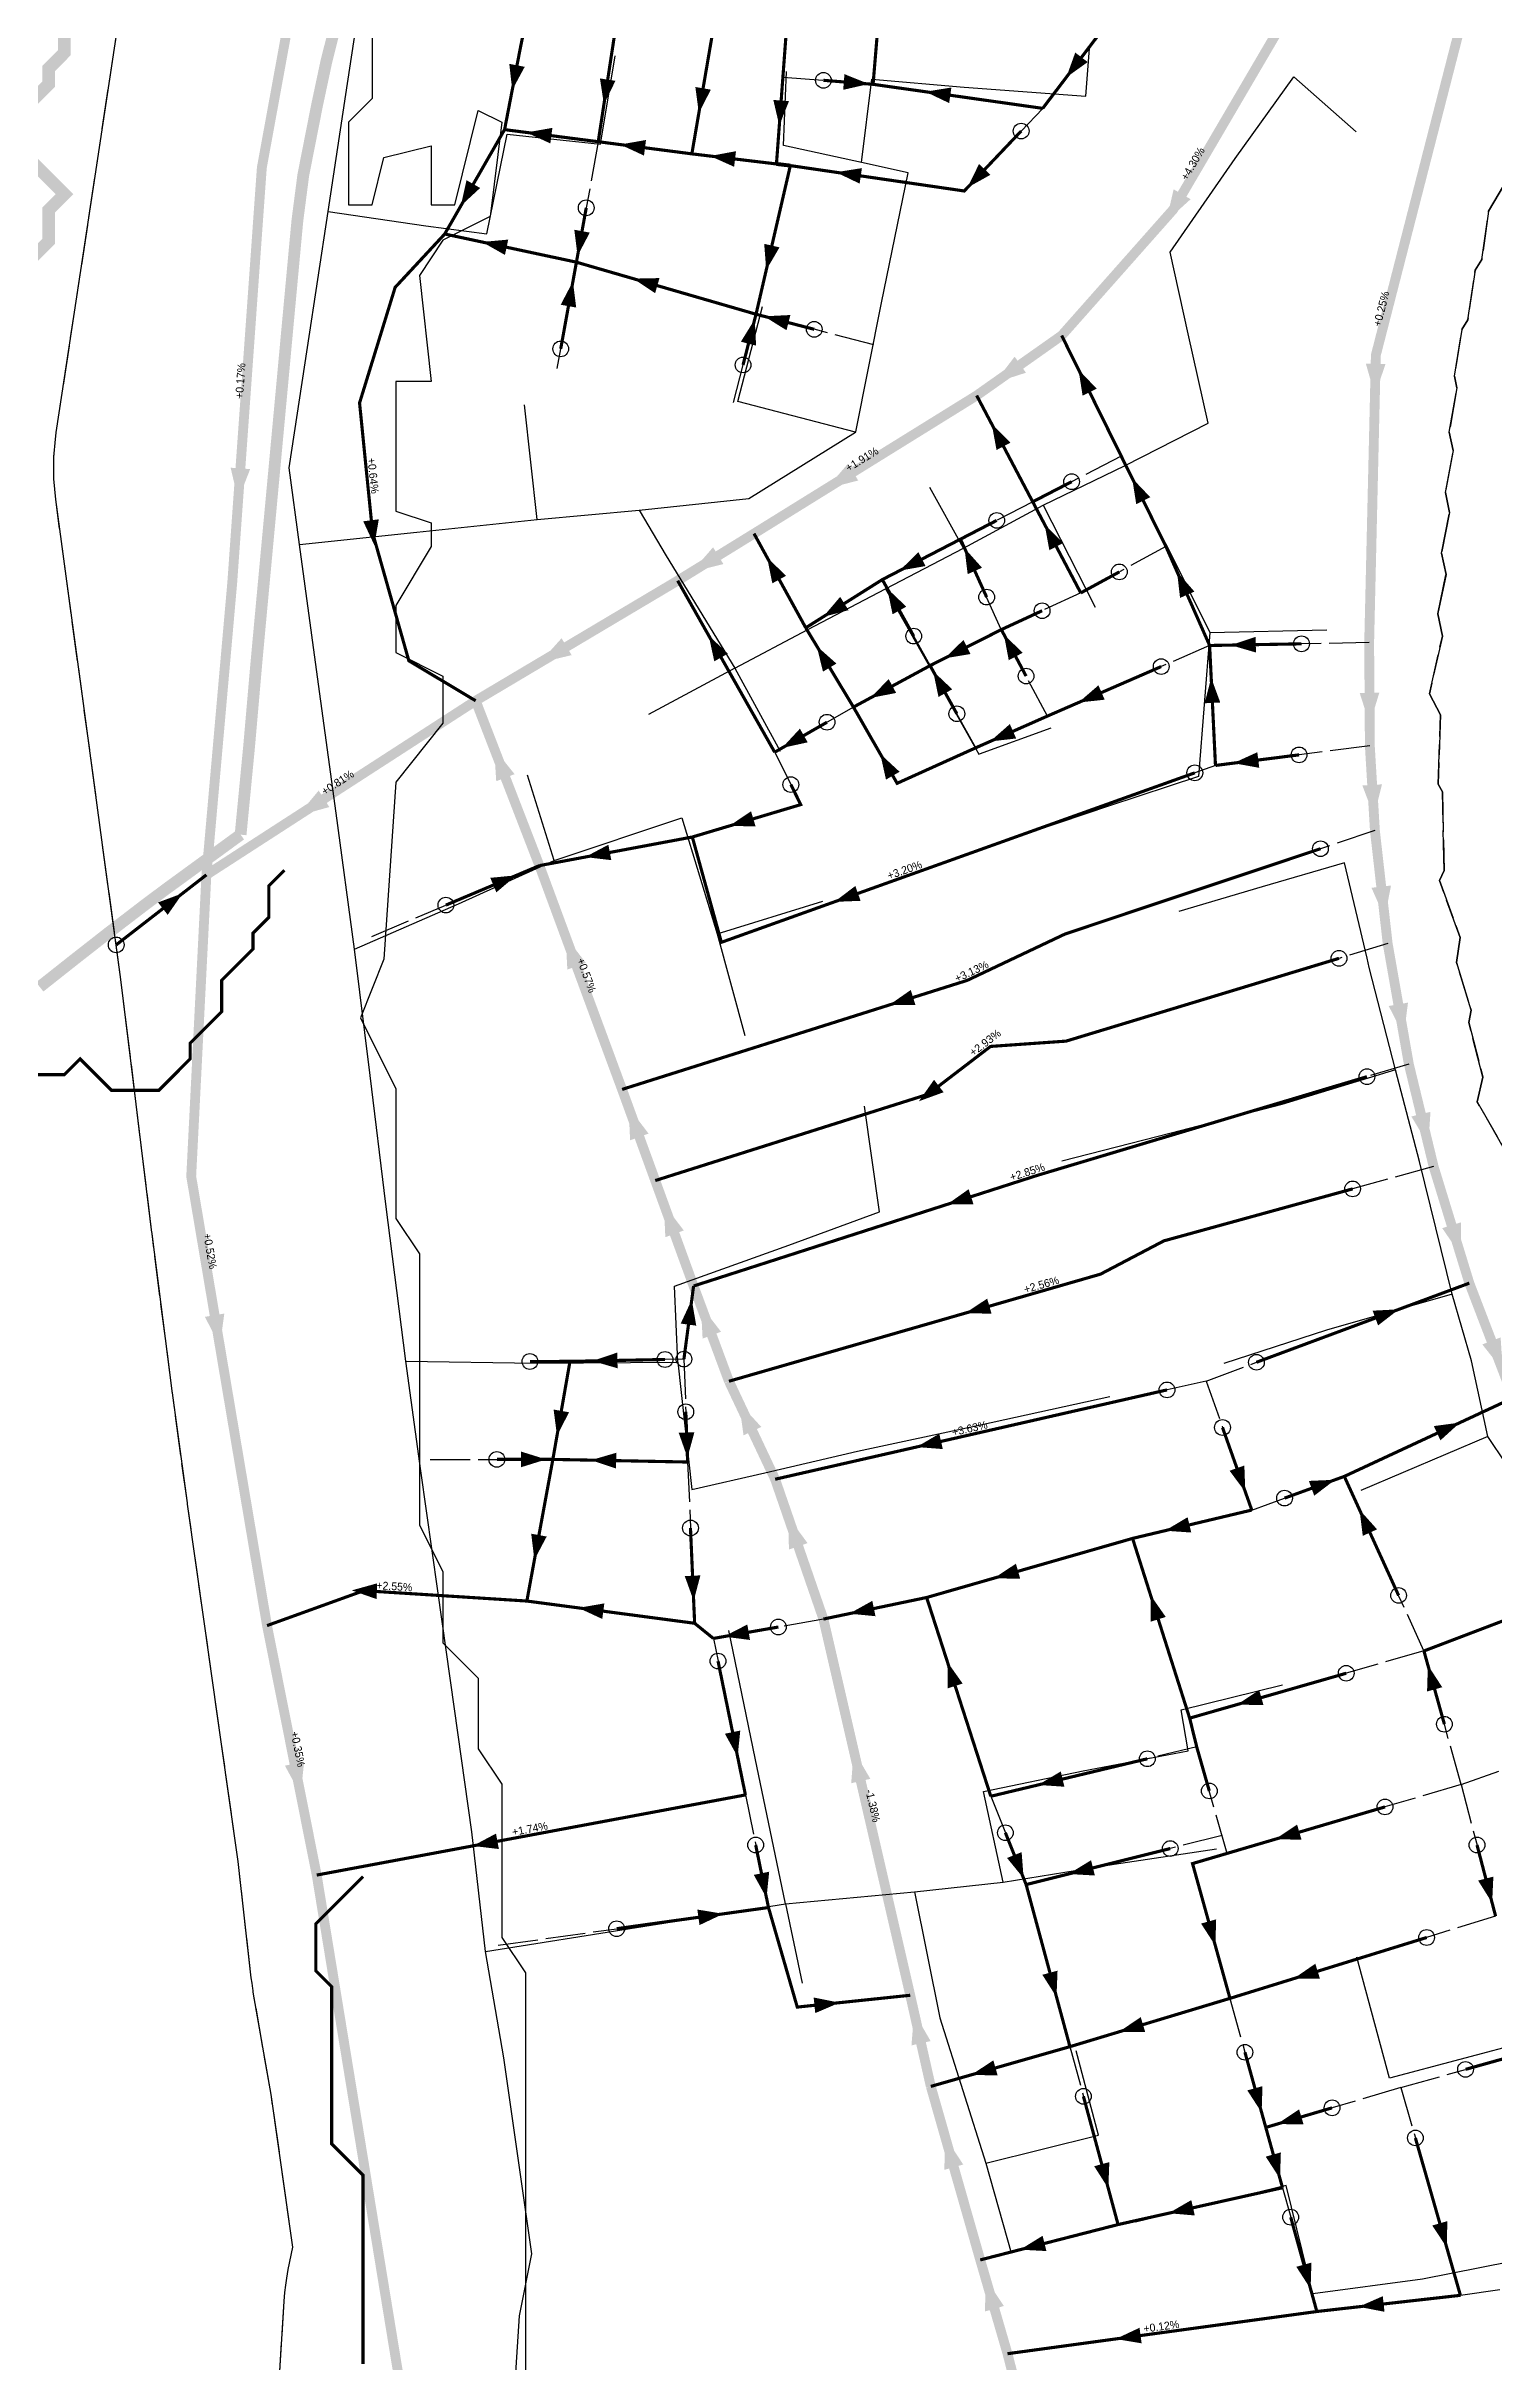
# Model space of a CAD drawing. Header units: metres. Extents: x 441395 to 476894, y 2561381 to 2578972.
# Drawn here: x 449871 to 450240, y 2568354 to 2568944 of the extents above; entities that cross this region are included whole.
import ezdxf
from ezdxf.enums import TextEntityAlignment as Align

# ---------------------------------------------------------------- set-up
doc = ezdxf.new("R2010")
doc.units = ezdxf.units.M
doc.header["$LTSCALE"] = 8
doc.linetypes.add('DASHDOT', pattern=[3.556, 2.54, -0.508, 0, -0.508])
doc.linetypes.add('DASHED', pattern=[1.524, 1.27, -0.254])
for name, color, linetype in [('A_ARROWS', 7, 'Continuous'), ('A_BRANCH', 7, 'Continuous'), ('A_BUILT_2006', 252, 'Continuous'), ('A_CATCHMENTS', 7, 'Continuous'), ('A_DROPPED', 1, 'Continuous'), ('A_ENVELOPE', 3, 'Continuous'), ('A_GRADIENT', 8, 'Continuous'), ('A_HEAD_GAP', 8, 'Continuous'), ('A_HEADS', 8, 'Continuous'), ('A_LATERAL', 7, 'Continuous'), ('A_MAIN_PIPE', 5, 'Continuous'), ('A_STREAMS', 5, 'Continuous'), ('A_SUBMAIN', 7, 'Continuous'), ('A_WADI', 4, 'Continuous')]:
    doc.layers.add(name, color=color, linetype=linetype)

msp = doc.modelspace()

# ---------------------------------------------------------------- linework, layer by layer
at = {"layer": 'A_ARROWS', "color": 3}
for points in [[(450131.02, 2568935.65), (450133.3, 2568941.96), (450136.48, 2568939.54)], [(449989.96, 2568932.43), (449989.21, 2568939.09), (449993.14, 2568938.33)], [(450080.76, 2568933.96), (450074.22, 2568932.48), (450074.54, 2568936.47)], [(450013.3, 2568928.75), (450012.29, 2568935.38), (450016.24, 2568934.77)], [(450037.47, 2568926.55), (450036.58, 2568933.2), (450040.52, 2568932.52)], [(450057.95, 2568923.37), (450056.43, 2568929.9), (450060.42, 2568929.61)], [(450095.14, 2568931.99), (450101.76, 2568933.07), (450101.2, 2568929.11)], [(449993.58, 2568921.63), (450000.18, 2568922.79), (449999.67, 2568918.83)], [(450017.42, 2568918.55), (450024.02, 2568919.71), (450023.51, 2568915.74)], [(450040.33, 2568915.63), (450046.93, 2568916.86), (450046.45, 2568912.89)], [(450072.37, 2568911.5), (450078.99, 2568912.55), (450078.41, 2568908.6)], [(450105.84, 2568907.57), (450108.8, 2568913.59), (450111.7, 2568910.84)], [(449976.87, 2568902.94), (449978.32, 2568909.48), (449981.79, 2568907.49)], [(450156.47, 2568899), (450158.35, 2568907.16), (450162.67, 2568904.64)], [(450006.59, 2568890.2), (450005.76, 2568896.86), (450009.7, 2568896.14)], [(449982.27, 2568893.75), (449988.94, 2568894.36), (449988.11, 2568890.45)], [(450054.62, 2568886.59), (450054.11, 2568893.28), (450058.01, 2568892.38)], [(450005.41, 2568883.72), (450006.24, 2568877.06), (450002.3, 2568877.78)], [(450020.75, 2568884.42), (450027.45, 2568884.56), (450026.34, 2568880.72)], [(450051.7, 2568874.07), (450052.05, 2568867.37), (450048.17, 2568868.36)], [(450054.09, 2568874.83), (450060.78, 2568875.16), (450059.78, 2568871.29)], [(450112.77, 2568857.91), (450117.87, 2568864.56), (450120.75, 2568860.47)], [(450134.13, 2568861.26), (450138.76, 2568856.41), (450135.17, 2568854.63)], [(450209.59, 2568854.73), (450207.28, 2568862.78), (450212.28, 2568862.67)], [(450112.04, 2568847.4), (450116.8, 2568842.67), (450113.26, 2568840.8)], [(449920.18, 2568828.14), (449918.26, 2568836.3), (449923.24, 2568835.94)], [(450069.93, 2568830.95), (450075.42, 2568837.29), (450078.05, 2568833.04)], [(450147.78, 2568833.64), (450152.41, 2568828.78), (450148.83, 2568827.01)], [(449954.85, 2568816.57), (449952.03, 2568822.65), (449955.99, 2568823.17)], [(450125.5, 2568821.88), (450130.25, 2568817.15), (450126.71, 2568815.29)], [(450035.59, 2568809.71), (450041.09, 2568816.04), (450043.72, 2568811.78)], [(450054.85, 2568813.44), (450059.69, 2568808.79), (450056.18, 2568806.87)], [(450088.59, 2568810.1), (450093.35, 2568814.81), (450095.19, 2568811.26)], [(450105.1, 2568815.85), (450109.56, 2568810.84), (450105.91, 2568809.2)], [(450159.22, 2568809.81), (450163.64, 2568804.77), (450159.98, 2568803.15)], [(450069.1, 2568798.32), (450073.45, 2568803.43), (450075.58, 2568800.04)], [(450085.43, 2568805.56), (450090.29, 2568800.93), (450086.79, 2568798.99)], [(449996.92, 2568786.65), (450002.52, 2568792.89), (450005.08, 2568788.59)], [(450039.99, 2568793.57), (450044.88, 2568788.98), (450041.4, 2568787.01)], [(450067.48, 2568790.9), (450072.5, 2568786.45), (450069.07, 2568784.39)], [(450100.03, 2568787.78), (450104.84, 2568792.45), (450106.64, 2568788.88)], [(450115.12, 2568793.89), (450119.9, 2568789.18), (450116.37, 2568787.3)], [(450172.87, 2568791.14), (450179.23, 2568793.26), (450179.3, 2568789.26)], [(450081.12, 2568777.68), (450085.8, 2568782.49), (450087.7, 2568778.97)], [(450097.12, 2568784.52), (450101.98, 2568779.9), (450098.48, 2568777.95)], [(450167.91, 2568782.83), (450170.22, 2568776.54), (450166.23, 2568776.34)], [(450134.13, 2568776.53), (450139.2, 2568780.91), (450140.8, 2568777.25)], [(450208.27, 2568771), (450205.71, 2568778.98), (450210.71, 2568779.02)], [(450111.61, 2568766.62), (450116.65, 2568771.04), (450118.27, 2568767.38)], [(449985.34, 2568764.86), (449990.55, 2568758.3), (449985.89, 2568756.5)], [(450058.64, 2568764.96), (450063.2, 2568769.87), (450065.19, 2568766.4)], [(450083.66, 2568763.46), (450088.58, 2568758.9), (450085.11, 2568756.91)], [(450173.55, 2568761.1), (450179.65, 2568763.88), (450180.15, 2568759.91)], [(449935.32, 2568747.68), (449940.68, 2568754.12), (449943.4, 2568749.93)], [(450209.37, 2568747.57), (450206.4, 2568755.41), (450211.39, 2568755.7)], [(450045.2, 2568745.11), (450050.76, 2568748.86), (450051.91, 2568745.02)], [(450008.52, 2568737.2), (450014.44, 2568740.34), (450015.18, 2568736.41)], [(449991.04, 2568732.56), (449985.92, 2568728.22), (449984.37, 2568731.91)], [(450071.95, 2568725.79), (450077.31, 2568729.83), (450078.65, 2568726.06)], [(450212.1, 2568721.72), (450208.72, 2568729.38), (450213.69, 2568729.95)], [(449906.07, 2568727.99), (449902.24, 2568722.49), (449899.79, 2568725.65)], [(450003.56, 2568716.93), (450008.68, 2568710.29), (450003.99, 2568708.56)], [(450085.92, 2568699.53), (450091.42, 2568703.37), (450092.62, 2568699.55)], [(450216.94, 2568691.84), (450213.1, 2568699.29), (450218.02, 2568700.15)], [(450093.49, 2568675.04), (450097.35, 2568680.52), (450099.78, 2568677.34)], [(450019.59, 2568673.48), (450024.67, 2568666.82), (450019.97, 2568665.11)], [(450223.19, 2568663.99), (450218.88, 2568671.17), (450223.74, 2568672.35)], [(450028.56, 2568648.82), (450033.64, 2568642.16), (450028.94, 2568640.45)], [(450100.68, 2568648.79), (450106.16, 2568652.66), (450107.39, 2568648.85)], [(450231.46, 2568635.84), (450226.73, 2568642.75), (450231.51, 2568644.22)], [(450035.67, 2568624.54), (450036.81, 2568617.93), (450032.85, 2568618.46)], [(450105.29, 2568621.12), (450110.88, 2568624.81), (450111.99, 2568620.97)], [(449915.52, 2568612.7), (449911.73, 2568620.17), (449916.66, 2568621.01)], [(450037.99, 2568623.01), (450043.12, 2568616.38), (450038.43, 2568614.64)], [(450215.7, 2568622.09), (450210.4, 2568617.99), (450209.01, 2568621.74)], [(450242.13, 2568606.58), (450236.94, 2568613.15), (450241.6, 2568614.94)], [(450010.34, 2568608.95), (450016.7, 2568611.08), (450016.78, 2568607.08)], [(450001.36, 2568589.93), (450000.49, 2568596.58), (450004.43, 2568595.89)], [(450047.7, 2568598.32), (450053.38, 2568592.15), (450048.85, 2568590.02)], [(450034.57, 2568584.34), (450032.34, 2568590.66), (450036.34, 2568590.81)], [(450092.9, 2568587.04), (450098.69, 2568590.42), (450099.58, 2568586.52)], [(450231.24, 2568593.25), (450226.28, 2568588.74), (450224.59, 2568592.37)], [(449998.6, 2568583.89), (449992.2, 2568581.89), (449992.2, 2568585.89)], [(450010.02, 2568583.7), (450016.46, 2568585.58), (450016.38, 2568581.58)], [(450176.6, 2568575.63), (450172.58, 2568581), (450176.35, 2568582.33)], [(450199.47, 2568578.71), (450194.14, 2568574.65), (450192.77, 2568578.41)], [(450205.67, 2568571.08), (450210.14, 2568566.09), (450206.5, 2568564.43)], [(449995.6, 2568558.33), (449994.79, 2568564.98), (449998.73, 2568564.26)], [(450060.17, 2568569.33), (450065.15, 2568562.58), (450060.42, 2568560.95)], [(450156.14, 2568565.74), (450161.91, 2568569.17), (450162.83, 2568565.28)], [(450036.15, 2568547.88), (450033.88, 2568554.19), (450037.87, 2568554.37)], [(450112.59, 2568553.65), (450118.19, 2568557.34), (450119.29, 2568553.5)], [(449949.09, 2568550.55), (449955.55, 2568552.34), (449955.42, 2568548.34)], [(450006.8, 2568546.1), (450013.41, 2568547.24), (450012.88, 2568543.28)], [(450075.77, 2568544.63), (450081.63, 2568547.89), (450082.45, 2568543.98)], [(450152.5, 2568549.29), (450156.34, 2568543.8), (450152.53, 2568542.59)], [(450043.85, 2568538.79), (450049.81, 2568541.87), (450050.5, 2568537.93)], [(450100.76, 2568532.31), (450104.63, 2568526.84), (450100.83, 2568525.61)], [(450223.08, 2568531.52), (450226.73, 2568525.9), (450222.87, 2568524.82)], [(450174.53, 2568521.49), (450180.13, 2568525.18), (450181.23, 2568521.34)], [(450047.34, 2568508.2), (450044.1, 2568514.07), (450048.02, 2568514.87)], [(449936.09, 2568498.58), (449932.08, 2568505.94), (449936.98, 2568506.92)], [(450076.9, 2568509.82), (450081.13, 2568502.59), (450076.26, 2568501.46)], [(450123.85, 2568501.03), (450129.61, 2568504.47), (450130.54, 2568500.58)], [(449979.91, 2568485.51), (449985.83, 2568488.65), (449986.56, 2568484.72)], [(450184.21, 2568487.21), (450189.78, 2568490.94), (450190.91, 2568487.1)], [(450120.17, 2568477.24), (450115.93, 2568482.44), (450119.65, 2568483.92)], [(450131.59, 2568478.37), (450137.32, 2568481.86), (450138.29, 2568477.98)], [(450054.7, 2568472.27), (450051.46, 2568478.14), (450055.38, 2568478.95)], [(450239.44, 2568471), (450235.88, 2568476.69), (450239.75, 2568477.7)], [(450043.7, 2568468.23), (450037.64, 2568465.36), (450037.09, 2568469.32)], [(450168.97, 2568460.12), (450165.33, 2568465.75), (450169.18, 2568466.82)], [(450128.53, 2568447.06), (450124.93, 2568452.71), (450128.79, 2568453.76)], [(450188.9, 2568451.73), (450194.42, 2568455.53), (450195.6, 2568451.71)], [(450073.27, 2568445.61), (450067.11, 2568442.96), (450066.7, 2568446.94)], [(450092.28, 2568443.09), (450096.48, 2568435.84), (450091.6, 2568434.74)], [(450144.42, 2568438.18), (450149.97, 2568441.94), (450151.12, 2568438.11)], [(450106.85, 2568427.25), (450112.45, 2568430.93), (450113.55, 2568427.08)], [(450180.75, 2568417.66), (450177.11, 2568423.29), (450180.97, 2568424.36)], [(450184.72, 2568414.73), (450190.29, 2568418.46), (450191.43, 2568414.62)], [(450100.18, 2568411.44), (450104.78, 2568404.43), (450099.97, 2568403.06)], [(450185.43, 2568400.8), (450181.79, 2568406.43), (450185.65, 2568407.5)], [(450141.72, 2568398.33), (450138.12, 2568403.99), (450141.98, 2568405.03)], [(450157.05, 2568392.02), (450162.85, 2568395.37), (450163.73, 2568391.46)], [(450227.88, 2568383.3), (450224.2, 2568388.9), (450228.04, 2568390.01)], [(450119.27, 2568382.75), (450124.98, 2568386.28), (450125.97, 2568382.4)], [(450193.22, 2568372.76), (450189.58, 2568378.39), (450193.43, 2568379.46)], [(450110.49, 2568375.39), (450115.12, 2568368.41), (450110.32, 2568367.01)], [(450205.46, 2568368.21), (450211.59, 2568370.91), (450212.04, 2568366.94)], [(450143.59, 2568360.02), (450149.66, 2568362.87), (450150.2, 2568358.91)]]:
    msp.add_solid(points, dxfattribs=at)
at = {"layer": 'A_BRANCH', "color": 3, "const_width": 0.8}
for points in [[(449995, 2568957.31), (449992.14, 2568943.72), (449988.01, 2568922.35)], [(450146.07, 2568955.46), (450125.02, 2568927.76)], [(450016.98, 2568952.85), (450011.85, 2568919.27)], [(450041.82, 2568951.96), (450035.69, 2568916.18)], [(450059.78, 2568947.98), (450057.23, 2568913.61)], [(450119.53, 2568921.98), (450105.04, 2568906.73), (450099.68, 2568907.51)], [(450008.8, 2568902.44), (450006.3, 2568888.61)], [(450132.38, 2568832.74), (450122.47, 2568827.62)], [(450113.31, 2568822.88), (450104.08, 2568818.11)], [(450110.74, 2568803.36), (450104.08, 2568818.11)], [(450092.17, 2568793.43), (450084.18, 2568807.82)], [(450144.53, 2568809.78), (450134.7, 2568804.43)], [(450124.87, 2568799.89), (450114.48, 2568795.09)], [(450120.78, 2568783.26), (450114.48, 2568795.09)], [(450190.9, 2568791.47), (450167.51, 2568791.05)], [(450103.15, 2568773.67), (450096.34, 2568785.92)], [(450155.18, 2568785.68), (450126.21, 2568773.08)], [(450070.11, 2568771.52), (450056.78, 2568763.89)], [(450163.74, 2568758.64), (450043.21, 2568715.5), (450035.81, 2568742.3)], [(450190.28, 2568763.21), (450169, 2568760.52)], [(450060.89, 2568755.64), (450063.42, 2568750.55), (450035.81, 2568742.3)], [(450195.73, 2568739.32), (450130.72, 2568717.62), (450105.78, 2568705.81), (450017.92, 2568678.06)], [(450200.45, 2568711.42), (450130.97, 2568690.35), (450111.73, 2568689), (450095.81, 2568676.82), (450026.36, 2568654.86)], [(450207.57, 2568681.3), (450123.57, 2568656.16), (450036.13, 2568628.02)], [(450203.92, 2568652.74), (450155.86, 2568639.51), (450139.73, 2568631.04), (450045.13, 2568603.78)], [(450028.86, 2568609.32), (450004.66, 2568608.84)], [(450156.66, 2568601.58), (450056.89, 2568578.84)], [(450170.79, 2568592.01), (450178.24, 2568571)], [(450186.58, 2568574.03), (450201.8, 2568579.56)], [(450215.62, 2568549.27), (450201.8, 2568579.56)], [(450057.72, 2568541.23), (450041.17, 2568538.32)], [(450227.28, 2568516.49), (450222.07, 2568535.13)], [(450042.35, 2568532.56), (450049.33, 2568498.49)], [(450202.29, 2568529.46), (450162.43, 2568518.03)], [(450151.65, 2568507.69), (450111.8, 2568498.15)], [(450167.43, 2568499.5), (450164.23, 2568510.7)], [(450212.16, 2568495.44), (450171.96, 2568483.61)], [(450051.94, 2568485.74), (450055.2, 2568469.83)], [(450235.59, 2568485.74), (450240.32, 2568467.63)], [(450222.76, 2568462.2), (450172.69, 2568446.71)], [(450176.5, 2568432.99), (450181.81, 2568413.86)], [(450135.38, 2568421.77), (450144.2, 2568389.14)], [(450198.69, 2568418.85), (450181.81, 2568413.86)], [(450219.9, 2568411.18), (450231.36, 2568371.13)], [(450188.15, 2568391.02), (450194.81, 2568367.01)]]:
    msp.add_lwpolyline(points, dxfattribs=at)
at = {"layer": 'A_BRANCH', "color": 3, "linetype": 'DASHED', "const_width": 0.8}
for points in [[(450034.15, 2568596.01), (450034.61, 2568583.22)], [(450035.34, 2568566.43), (450036.4, 2568542.18)], [(450115.51, 2568488.87), (450120.79, 2568475.67)]]:
    msp.add_lwpolyline(points, dxfattribs=at)
at = {"layer": 'A_BUILT_2006', "color": 252}
for points in [[(449947.61, 2568931.32), (449952.11, 2568960.98)], [(450136.03, 2568930.89), (450136.92, 2568942.96)], [(450012.39, 2568918.65), (450016.18, 2568941.15)], [(450059.03, 2568918.27), (450059.77, 2568937.15)], [(450174.04, 2568915.03), (450188.99, 2568935.78)], [(450188.99, 2568935.78), (450204.85, 2568921.78)], [(449943.09, 2568901.51), (449947.61, 2568931.32)], [(450078.88, 2568913.94), (450081.49, 2568935.21)], [(450081.49, 2568935.21), (450105.01, 2568933.12)], [(450105.01, 2568933.12), (450136.03, 2568930.89)], [(449983.49, 2568895.8), (449988.64, 2568921.2)], [(449988.64, 2568921.2), (450012.39, 2568918.65)], [(450078.88, 2568913.94), (450059.03, 2568918.27)], [(450090.78, 2568911.35), (450078.88, 2568913.94)], [(450157.47, 2568891.16), (450174.04, 2568915.03)], [(450083.94, 2568878.29), (450090.78, 2568911.35)], [(449937.84, 2568866.9), (449943.09, 2568901.51)], [(449943.09, 2568901.51), (449967.97, 2568897.82)], [(449967.97, 2568897.82), (449983.49, 2568895.8)], [(450162.04, 2568870.39), (450157.47, 2568891.16)], [(450047.4, 2568853.18), (450053.71, 2568877.32)], [(450077.39, 2568845.38), (450077.4, 2568845.43), (450083.94, 2568878.29)], [(449933.19, 2568836.25), (449937.84, 2568866.9)], [(450167.13, 2568847.61), (450162.04, 2568870.39)], [(450077.39, 2568845.38), (450047.4, 2568853.18)], [(449996.33, 2568823.12), (449993.09, 2568852.29)], [(450146.05, 2568836.9), (450167.13, 2568847.61)], [(450050.21, 2568828.47), (450077.39, 2568845.38)], [(449935.83, 2568816.79), (449933.19, 2568836.25)], [(450125.1, 2568826.76), (450146.05, 2568836.9)], [(450146.05, 2568836.9), (450157.59, 2568814.54)], [(450104.88, 2568815.82), (450096.24, 2568831.27)], [(449996.33, 2568823.12), (450022.3, 2568825.53)], [(450022.3, 2568825.53), (450050.21, 2568828.47)], [(450022.3, 2568825.53), (450029.16, 2568813.88)], [(450104.88, 2568815.82), (450125.1, 2568826.76)], [(450125.1, 2568826.76), (450138.36, 2568800.77)], [(449935.83, 2568816.79), (449965.67, 2568819.89)], [(449965.67, 2568819.89), (449996.33, 2568823.12)], [(449940.41, 2568783.1), (449935.83, 2568816.79)], [(450029.16, 2568813.88), (450046.67, 2568785.24)], [(450084.98, 2568805.49), (450104.88, 2568815.82)], [(450157.59, 2568814.54), (450167.55, 2568794.32)], [(450065.2, 2568795.1), (450084.98, 2568805.49)], [(450084.98, 2568805.49), (450095.75, 2568786.48)], [(450046.67, 2568785.24), (450065.2, 2568795.1)], [(450167.55, 2568794.32), (450164.71, 2568757.67)], [(450167.55, 2568794.32), (450197.33, 2568795.01)], [(449945.12, 2568748.41), (449940.41, 2568783.1)], [(450046.67, 2568785.24), (450024.66, 2568773.5)], [(450046.67, 2568785.24), (450058.2, 2568764.15)], [(450095.75, 2568786.48), (450108.74, 2568763.41)], [(450108.74, 2568763.41), (450108.9, 2568763.46), (450127.2, 2568770.13)], [(450000.63, 2568736.33), (449993.86, 2568758.02)], [(450164.71, 2568757.67), (450142, 2568750.25)], [(449949.83, 2568713.73), (449945.12, 2568748.41)], [(450000.63, 2568736.33), (450033.16, 2568747.2)], [(450033.16, 2568747.2), (450042.16, 2568717.66)], [(450142, 2568750.25), (450116.11, 2568741.53)], [(449976.3, 2568725.32), (450000.63, 2568736.33)], [(450201.88, 2568735.76), (450180.85, 2568729.58)], [(450208.12, 2568709.13), (450207.59, 2568711.43), (450201.88, 2568735.76)], [(450180.85, 2568729.58), (450159.64, 2568723.34)], [(449949.83, 2568713.73), (449976.3, 2568725.32)], [(450042.16, 2568717.66), (450069.07, 2568725.99)], [(450042.16, 2568717.66), (450049.15, 2568691.77)], [(449953.79, 2568681.59), (449949.83, 2568713.73)], [(450214.87, 2568683.03), (450208.12, 2568709.13)], [(450214.87, 2568683.03), (450185.93, 2568674.19)], [(450220.93, 2568659.67), (450214.87, 2568683.03)], [(449957.78, 2568648.87), (449953.79, 2568681.59)], [(450083.45, 2568646.86), (450079.65, 2568673.82)], [(450185.93, 2568674.19), (450157.68, 2568666.9)], [(450157.68, 2568666.9), (450129.9, 2568659.83)], [(450229.24, 2568625.93), (450220.93, 2568659.67)], [(449962.88, 2568608.93), (449957.78, 2568648.87)], [(450060.38, 2568638.38), (450083.45, 2568646.86)], [(450031.24, 2568628.02), (450060.38, 2568638.38)], [(450032.11, 2568608.64), (450031.24, 2568628.02)], [(450229.24, 2568625.93), (450197.23, 2568616.75)], [(450234.17, 2568609), (450229.24, 2568625.93)], [(450197.23, 2568616.75), (450171.1, 2568608.28)], [(449962.88, 2568608.93), (449996.02, 2568608.39)], [(449966.71, 2568580.95), (449962.88, 2568608.93)], [(449996.02, 2568608.39), (450032.11, 2568608.64)], [(450032.11, 2568608.64), (450035.72, 2568576.26)], [(450238.35, 2568589.75), (450234.17, 2568609)], [(450109.2, 2568592.73), (450142.12, 2568599.89)], [(450077.83, 2568585.96), (450109.2, 2568592.73)], [(450238.35, 2568589.75), (450206.05, 2568576.01)], [(450261.67, 2568554.91), (450238.35, 2568589.75)], [(450054.27, 2568580.44), (450077.83, 2568585.96)], [(449971.03, 2568550.42), (449966.71, 2568580.95)], [(450035.72, 2568576.26), (450054.27, 2568580.44)], [(449975.28, 2568520.42), (449971.03, 2568550.42)], [(450051.82, 2568507.87), (450045.1, 2568540.35)], [(450160.27, 2568520.11), (450186.04, 2568526.55)], [(449979.71, 2568489.14), (449975.28, 2568520.42)], [(450162.06, 2568509.73), (450160.27, 2568520.11)], [(450059.52, 2568470.75), (450051.82, 2568507.87)], [(450135.34, 2568504.6), (450162.06, 2568509.73)], [(450109.92, 2568499.35), (450135.34, 2568504.6)], [(450114.93, 2568476.32), (450109.92, 2568499.35)], [(449983.14, 2568458.6), (449979.71, 2568489.14)], [(450143.21, 2568480.86), (450169.22, 2568484.79)], [(450092.36, 2568473.81), (450114.93, 2568476.32)], [(450114.93, 2568476.32), (450143.21, 2568480.86)], [(450021.61, 2568464.71), (450059.52, 2568470.75)], [(450059.52, 2568470.75), (450092.36, 2568473.81)], [(450059.52, 2568470.75), (450063.76, 2568450.58)], [(450092.36, 2568473.81), (450098.86, 2568441.77)], [(449983.14, 2568458.6), (450021.61, 2568464.71)], [(449987.86, 2568431.59), (449983.14, 2568458.6)], [(450213.29, 2568426.43), (450205, 2568457.21)], [(450098.86, 2568441.77), (450110.57, 2568404.76)], [(450249.09, 2568435.94), (450213.29, 2568426.43)], [(449994.93, 2568381.67), (449987.86, 2568431.59)], [(450139.18, 2568411.86), (450133.5, 2568433.38)], [(450110.57, 2568404.76), (450139.18, 2568411.86)], [(450110.57, 2568404.76), (450116.95, 2568381.92)], [(450186.98, 2568399.05), (450148.63, 2568389.72)], [(450193.8, 2568371.47), (450186.98, 2568399.05)], [(449991.77, 2568365.9), (449994.93, 2568381.67)], [(450251.34, 2568381.1), (450221.73, 2568375.2)], [(450221.73, 2568375.2), (450193.8, 2568371.47)], [(449989.7, 2568332.96), (449991.77, 2568365.9)]]:
    msp.add_lwpolyline(points, dxfattribs=at)
at = {"layer": 'A_CATCHMENTS', "color": 3, "linetype": 'DASHED'}
for points in [[(449929.82, 2568336.74), (449931.89, 2568369.67), (449932.01, 2568370.75), (449932.07, 2568371.84), (449932.34, 2568373.68), (449932.55, 2568375.52), (449932.78, 2568376.59), (449932.94, 2568377.66), (449934.09, 2568383.4), (449928.59, 2568422.22), (449924.03, 2568448.26), (449923.97, 2568448.73), (449923.88, 2568449.19), (449923.73, 2568450.55), (449923.51, 2568451.91), (449920.18, 2568481.58), (449915.87, 2568512), (449911.62, 2568542), (449911.62, 2568542), (449911.62, 2568542), (449907.3, 2568572.53), (449907.28, 2568572.68), (449907.26, 2568572.82), (449903.43, 2568600.8), (449903.41, 2568601.07), (449903.36, 2568601.33), (449898.27, 2568641.28), (449898.25, 2568641.44), (449898.23, 2568641.6), (449894.23, 2568674.29), (449890.32, 2568706.03), (449885.66, 2568740.34), (449885.66, 2568740.34), (449880.95, 2568775.02), (449876.38, 2568808.71), (449876.38, 2568808.71), (449876.38, 2568808.71), (449873.73, 2568828.18), (449873.51, 2568830.84), (449873.25, 2568833.5), (449873.25, 2568833.77), (449873.23, 2568834.04), (449873.26, 2568836.72), (449873.27, 2568839.39), (449873.3, 2568839.66), (449873.3, 2568839.93), (449873.6, 2568842.59), (449873.87, 2568845.25), (449878.52, 2568875.9), (449878.52, 2568875.9), (449878.52, 2568875.9), (449883.77, 2568910.51), (449888.29, 2568940.32), (449888.29, 2568940.32), (449888.29, 2568940.32), (449892.79, 2568969.98)], [(450243.66, 2568910.31), (450238.54, 2568901.62), (450236.8, 2568889.33), (450235.15, 2568886.54), (450233.24, 2568873.95), (450231.76, 2568871.46), (450229.84, 2568859.58), (450230.47, 2568856.62), (450228.52, 2568845.38), (450229.53, 2568840.7), (450227.54, 2568829.95), (450228.62, 2568824.92), (450226.55, 2568814.52), (450227.71, 2568809.15), (450225.57, 2568799.1), (450226.79, 2568793.38), (450223.46, 2568778.73), (450226.28, 2568773.41), (450225.66, 2568755.71), (450226.81, 2568753.79), (450227.19, 2568733.76), (450226.05, 2568731.24), (450231.3, 2568716.7), (450230.38, 2568710.35), (450234.11, 2568698.23), (450233.53, 2568695.09), (450237.05, 2568681.21), (450235.64, 2568674.9), (450242.27, 2568663.34)]]:
    msp.add_lwpolyline(points, dxfattribs=at)
at = {"layer": 'A_CATCHMENTS', "color": 2, "linetype": 'DASHED'}
msp.add_lwpolyline([(450242.27, 2568663.34), (450235.64, 2568674.9), (450237.05, 2568681.21), (450233.53, 2568695.09), (450234.11, 2568698.23), (450230.38, 2568710.35), (450231.3, 2568716.7), (450226.05, 2568731.24), (450227.19, 2568733.76), (450226.81, 2568753.79), (450225.66, 2568755.71), (450226.28, 2568773.41), (450223.46, 2568778.73), (450226.79, 2568793.38), (450225.57, 2568799.1), (450227.71, 2568809.15), (450226.55, 2568814.52), (450228.62, 2568824.92), (450227.54, 2568829.95), (450229.53, 2568840.7), (450228.52, 2568845.38), (450230.47, 2568856.62), (450229.84, 2568859.58), (450231.76, 2568871.46), (450233.24, 2568873.95), (450235.15, 2568886.54), (450236.8, 2568889.33), (450238.54, 2568901.62), (450243.66, 2568910.31)], dxfattribs=at)
at = {"layer": 'A_DROPPED', "color": 1, "const_width": 1}
msp.add_lwpolyline([(450057.23, 2568913.61), (450060.76, 2568913.19)], dxfattribs=at)
at = {"layer": 'A_ENVELOPE', "color": 3}
msp.add_lwpolyline([(449929.82, 2568336.74), (449931.89, 2568369.67), (449932.01, 2568370.75), (449932.07, 2568371.84), (449932.34, 2568373.68), (449932.55, 2568375.52), (449932.78, 2568376.59), (449932.94, 2568377.66), (449934.09, 2568383.4), (449928.59, 2568422.22), (449924.03, 2568448.26), (449923.97, 2568448.73), (449923.88, 2568449.19), (449923.73, 2568450.55), (449923.51, 2568451.91), (449920.18, 2568481.58), (449915.87, 2568512), (449911.62, 2568542), (449911.62, 2568542), (449911.62, 2568542), (449907.3, 2568572.53), (449907.28, 2568572.68), (449907.26, 2568572.82), (449903.43, 2568600.8), (449903.41, 2568601.07), (449903.36, 2568601.33), (449898.27, 2568641.28), (449898.25, 2568641.44), (449898.23, 2568641.6), (449894.23, 2568674.29), (449890.32, 2568706.03), (449885.66, 2568740.34), (449885.66, 2568740.34), (449880.95, 2568775.02), (449876.38, 2568808.71), (449876.38, 2568808.71), (449876.38, 2568808.71), (449873.73, 2568828.18), (449873.51, 2568830.84), (449873.25, 2568833.5), (449873.25, 2568833.77), (449873.23, 2568834.04), (449873.26, 2568836.72), (449873.27, 2568839.39), (449873.3, 2568839.66), (449873.3, 2568839.93), (449873.6, 2568842.59), (449873.87, 2568845.25), (449878.52, 2568875.9), (449878.52, 2568875.9), (449878.52, 2568875.9), (449883.77, 2568910.51), (449888.29, 2568940.32), (449888.29, 2568940.32), (449888.29, 2568940.32), (449892.79, 2568969.98)], dxfattribs=at)
at = {"layer": 'A_HEAD_GAP', "color": 8, "linetype": 'DASHED'}
for points in [[(450058.91, 2568935.72), (450069.18, 2568934.9)], [(450125.02, 2568927.76), (450119.53, 2568921.98)], [(450011.85, 2568919.27), (450008.8, 2568902.44)], [(450082.05, 2568867.59), (450066.85, 2568871.52)], [(450001.4, 2568861.57), (450002.3, 2568866.54)], [(450046.27, 2568852.89), (450048.72, 2568862.45)], [(450145, 2568839.26), (450132.38, 2568832.74)], [(450122.47, 2568827.62), (450113.31, 2568822.88)], [(450156.39, 2568816.23), (450144.53, 2568809.78)], [(450114.48, 2568795.09), (450110.74, 2568803.36)], [(450134.7, 2568804.43), (450124.87, 2568799.89)], [(450096.34, 2568785.92), (450092.17, 2568793.43)], [(450167.51, 2568791.05), (450155.18, 2568785.68)], [(450208.13, 2568791.77), (450190.9, 2568791.47)], [(450126.21, 2568773.08), (450120.78, 2568783.26)], [(450076.83, 2568775.37), (450070.11, 2568771.52)], [(450107.97, 2568765.01), (450103.15, 2568773.67)], [(450208.3, 2568765.48), (450190.28, 2568763.21)], [(450056.78, 2568763.89), (450060.89, 2568755.64)], [(450169, 2568760.52), (450163.74, 2568758.64)], [(450209.59, 2568743.95), (450195.73, 2568739.32)], [(449954.18, 2568716.99), (449973.07, 2568724.97)], [(450212.84, 2568715.18), (450200.45, 2568711.42)], [(450218.23, 2568684.49), (450207.57, 2568681.3)], [(450224.54, 2568658.41), (450203.92, 2568652.74)], [(450033.67, 2568609.42), (450028.86, 2568609.32)], [(450033.67, 2568609.42), (450034.15, 2568596.01)], [(450166.59, 2568603.84), (450179.43, 2568608.61)], [(450166.59, 2568603.84), (450156.66, 2568601.58)], [(450166.59, 2568603.84), (450170.79, 2568592.01)], [(449969.08, 2568583.88), (449986.05, 2568583.89)], [(450034.61, 2568583.22), (450035.34, 2568566.43)], [(450178.24, 2568571), (450186.58, 2568574.03)], [(450222.07, 2568535.13), (450215.62, 2568549.27)], [(450069.18, 2568543.25), (450057.72, 2568541.23)], [(450041.17, 2568538.32), (450042.35, 2568532.56)], [(450222.07, 2568535.13), (450202.29, 2568529.46)], [(450231.56, 2568501.15), (450227.28, 2568516.49)], [(450164.23, 2568510.7), (450151.65, 2568507.69)], [(450231.56, 2568501.15), (450247.59, 2568506.88)], [(450231.56, 2568501.15), (450212.16, 2568495.44)], [(450231.56, 2568501.15), (450235.59, 2568485.74)], [(450049.33, 2568498.49), (450051.94, 2568485.74)], [(450111.8, 2568498.15), (450115.51, 2568488.87)], [(450171.96, 2568483.61), (450167.43, 2568499.5)], [(450170.67, 2568488.13), (450157.49, 2568484.84)], [(449986.41, 2568460.24), (450016.55, 2568464.44)], [(450240.32, 2568467.63), (450222.76, 2568462.2)], [(450172.69, 2568446.71), (450176.5, 2568432.99)], [(450131.95, 2568434.42), (450135.38, 2568421.77)], [(450216.23, 2568424.04), (450198.69, 2568418.85)], [(450216.23, 2568424.04), (450232.67, 2568428.64)], [(450216.23, 2568424.04), (450219.9, 2568411.18)], [(450186.07, 2568398.51), (450188.15, 2568391.02)], [(450231.36, 2568371.13), (450244.34, 2568373.05)]]:
    msp.add_lwpolyline(points, dxfattribs=at)
at = {"layer": 'A_HEADS', "color": 3}
for centre in [(450069.18, 2568934.9), (450119.53, 2568921.98), (450008.8, 2568902.44), (450066.85, 2568871.52), (450002.3, 2568866.54), (450048.72, 2568862.45), (450132.38, 2568832.74), (450113.31, 2568822.88), (450144.53, 2568809.78), (450110.74, 2568803.36), (450124.87, 2568799.89), (450092.17, 2568793.43), (450190.9, 2568791.47), (450120.78, 2568783.26), (450155.18, 2568785.68), (450070.11, 2568771.52), (450103.15, 2568773.67), (450190.28, 2568763.21), (450163.74, 2568758.64), (450060.89, 2568755.64), (450195.73, 2568739.32), (449973.07, 2568724.97), (449889.13, 2568714.85), (450200.45, 2568711.42), (450207.57, 2568681.3), (450203.92, 2568652.74), (449994.46, 2568608.81), (450028.86, 2568609.32), (450033.67, 2568609.42), (450179.43, 2568608.61), (450156.66, 2568601.58), (450034.15, 2568596.01), (450170.79, 2568592.01), (449986.05, 2568583.89), (450186.58, 2568574.03), (450035.34, 2568566.43), (450215.62, 2568549.27), (450057.72, 2568541.23), (450042.35, 2568532.56), (450202.29, 2568529.46), (450227.28, 2568516.49), (450151.65, 2568507.69), (450167.43, 2568499.5), (450212.16, 2568495.44), (450115.51, 2568488.87), (450051.94, 2568485.74), (450157.49, 2568484.84), (450235.59, 2568485.74), (450016.55, 2568464.44), (450222.76, 2568462.2), (450176.5, 2568432.99), (450232.67, 2568428.64), (450135.38, 2568421.77), (450198.69, 2568418.85), (450219.9, 2568411.18), (450188.15, 2568391.02)]:
    msp.add_circle(centre, 2, dxfattribs=at)
at = {"layer": 'A_LATERAL', "color": 3, "linetype": 'DASHDOT', "const_width": 0.8}
for points in [[(450081.83, 2568933.88), (450084.38, 2568964.48)], [(450069.18, 2568934.9), (450081.83, 2568933.88)], [(450125.02, 2568927.76), (450081.83, 2568933.88)], [(450099.68, 2568907.51), (450060.76, 2568913.19)], [(450002.3, 2568866.54), (450006.3, 2568888.61)], [(450048.72, 2568862.45), (450052.03, 2568875.36)], [(450066.85, 2568871.52), (450052.03, 2568875.36)], [(450084.18, 2568807.82), (450064.69, 2568795.55)], [(449973.07, 2568724.97), (449996.88, 2568735.02)], [(449889.13, 2568714.85), (449912.1, 2568732.67)], [(449994.46, 2568608.81), (450004.66, 2568608.84)], [(449986.05, 2568583.89), (450000.3, 2568583.89)], [(450111.8, 2568498.15), (450095.46, 2568548.74)], [(450120.79, 2568475.67), (450131.95, 2568434.42)], [(450016.55, 2568464.44), (450055.2, 2568469.83)], [(450231.36, 2568371.13), (450194.81, 2568367.01)]]:
    msp.add_lwpolyline(points, dxfattribs=at)
at = {"layer": 'A_LATERAL', "color": 3, "const_width": 0.8}
for points in [[(449988.01, 2568922.35), (449972.77, 2568895.78)], [(450011.85, 2568919.27), (449988.01, 2568922.35)], [(450035.69, 2568916.18), (450011.85, 2568919.27)], [(450057.23, 2568913.61), (450035.69, 2568916.18)], [(450060.76, 2568913.19), (450052.03, 2568875.36)], [(449972.77, 2568895.78), (449960.15, 2568882.2), (449951.09, 2568852.78), (449954.41, 2568819.72), (449963.64, 2568787.15), (449980.65, 2568776.98)], [(450006.3, 2568888.61), (449972.77, 2568895.78)], [(450145, 2568839.26), (450129.84, 2568869.94)], [(450122.47, 2568827.62), (450108.2, 2568854.68)], [(450156.39, 2568816.23), (450145, 2568839.26)], [(450134.7, 2568804.43), (450122.47, 2568827.62)], [(450064.69, 2568795.55), (450051.51, 2568819.53)], [(450104.08, 2568818.11), (450084.18, 2568807.82)], [(450167.51, 2568791.05), (450156.39, 2568816.23)], [(450056.78, 2568763.89), (450032.08, 2568807.55)], [(450076.83, 2568775.37), (450064.69, 2568795.55)], [(450114.48, 2568795.09), (450096.34, 2568785.92)], [(450169, 2568760.52), (450167.51, 2568791.05)], [(450107.97, 2568765.01), (450087.95, 2568755.97), (450076.83, 2568775.37)], [(450035.81, 2568742.3), (449996.88, 2568735.02)], [(450034.61, 2568583.22), (450000.3, 2568583.89)], [(450178.24, 2568571), (450147.89, 2568563.78)], [(450147.89, 2568563.78), (450095.46, 2568548.74)], [(450222.07, 2568535.13), (450267.54, 2568552.44)], [(449993.68, 2568547.84), (449952.16, 2568550.48), (449927.53, 2568541.59)], [(450036.4, 2568542.18), (449993.68, 2568547.84)], [(450095.46, 2568548.74), (450069.18, 2568543.25)], [(450049.33, 2568498.49), (449940.18, 2568478.09)], [(450157.49, 2568484.84), (450120.79, 2568475.67)], [(450172.69, 2568446.71), (450131.95, 2568434.42)], [(450131.95, 2568434.42), (450096.52, 2568424.3)], [(450232.67, 2568428.64), (450250.27, 2568433.57)], [(450181.81, 2568413.86), (450186.07, 2568398.51)], [(450186.07, 2568398.51), (450144.2, 2568389.14)], [(450144.2, 2568389.14), (450109.11, 2568380.14)]]:
    msp.add_lwpolyline(points, dxfattribs=at)
at = {"layer": 'A_LATERAL', "color": 3, "linetype": 'DASHED', "const_width": 0.8}
for points in [[(450052.03, 2568875.36), (450006.3, 2568888.61)], [(450096.34, 2568785.92), (450076.83, 2568775.37)], [(450126.21, 2568773.08), (450107.97, 2568765.01)], [(450033.67, 2568609.42), (450036.13, 2568628.02)], [(450179.43, 2568608.61), (450233.63, 2568628.75)], [(450004.66, 2568608.84), (450000.3, 2568583.89)], [(450201.8, 2568579.56), (450244.82, 2568599.57)], [(450000.3, 2568583.89), (449993.68, 2568547.84)], [(450162.43, 2568518.03), (450147.89, 2568563.78)], [(450041.17, 2568538.32), (450036.4, 2568542.18)], [(450164.23, 2568510.7), (450162.43, 2568518.03)], [(450171.96, 2568483.61), (450163.16, 2568481.02), (450172.69, 2568446.71)], [(450055.2, 2568469.83), (450062.53, 2568444.49), (450091.29, 2568447.5)], [(450194.81, 2568367.01), (450116.05, 2568356.27)]]:
    msp.add_lwpolyline(points, dxfattribs=at)
at = {"layer": 'A_MAIN_PIPE', "color": 5, "const_width": 3}
for points in [[(449944.94, 2568948.81), (449942.62, 2568939.6), (449940.26, 2568928.52), (449936.76, 2568910.76), (449935.27, 2568899.26), (449934.87, 2568895.01), (449934.61, 2568892.24), (449933.76, 2568883.06), (449932.65, 2568871.11), (449931.55, 2568859.16), (449930.44, 2568847.21), (449929.33, 2568835.26), (449928.22, 2568823.31), (449927.11, 2568811.37), (449926.63, 2568806.21), (449926, 2568799.42), (449924.9, 2568787.49), (449924.81, 2568786.5), (449924.01, 2568777.33), (449923.28, 2568768.92), (449922.97, 2568765.37), (449920.8, 2568742.9), (449920.8, 2568742.9)], [(449920.8, 2568742.9), (449908.94, 2568734.24), (449904.49, 2568731), (449901.76, 2568729.01), (449896.2, 2568724.85), (449887.29, 2568718.02), (449878.46, 2568711.11), (449869.66, 2568704.15)]]:
    msp.add_lwpolyline(points, dxfattribs=at)
at = {"layer": 'A_STREAMS', "color": 5}
for points, const_width in [([(449875.95, 2568945.93), (449875.95, 2568941.93), (449871.95, 2568937.93), (449871.95, 2568933.93), (449867.95, 2568929.92)], 3.2), ([(449867.95, 2568913.92), (449871.95, 2568909.92), (449875.95, 2568905.91), (449871.95, 2568901.91), (449871.95, 2568897.91), (449871.95, 2568893.91), (449867.95, 2568889.91)], 3.2), ([(449931.98, 2568733.84), (449927.97, 2568729.83), (449927.97, 2568725.83), (449927.97, 2568721.83), (449923.97, 2568717.83), (449923.97, 2568713.83), (449919.97, 2568709.83), (449915.97, 2568705.82), (449915.97, 2568701.82), (449915.97, 2568697.82), (449911.97, 2568693.82), (449907.96, 2568689.82), (449907.96, 2568685.82), (449903.96, 2568681.81), (449899.96, 2568677.81), (449895.96, 2568677.81), (449891.96, 2568677.81), (449887.96, 2568677.81), (449883.95, 2568681.81), (449879.95, 2568685.82), (449875.95, 2568681.81), (449871.95, 2568681.81), (449867.95, 2568681.81)], 0.8), ([(449951.98, 2568477.72), (449947.98, 2568473.72), (449943.98, 2568469.72), (449939.98, 2568465.72), (449939.98, 2568461.72), (449939.98, 2568457.71), (449939.98, 2568453.71), (449943.98, 2568449.71), (449943.98, 2568445.71), (449943.98, 2568441.71), (449943.98, 2568437.7), (449943.98, 2568433.7), (449943.98, 2568429.7), (449943.98, 2568425.7), (449943.98, 2568421.7), (449943.98, 2568417.7), (449943.98, 2568413.69), (449943.98, 2568409.69), (449947.98, 2568405.69), (449951.98, 2568401.69), (449951.98, 2568397.69), (449951.98, 2568393.69), (449951.98, 2568389.68), (449951.98, 2568385.68), (449951.98, 2568381.68), (449951.98, 2568377.68), (449951.98, 2568373.68), (449951.98, 2568369.67), (449951.98, 2568365.67), (449951.98, 2568361.67), (449951.98, 2568357.67), (449951.98, 2568353.67)], 0.8)]:
    msp.add_lwpolyline(points, dxfattribs=dict(at, const_width=const_width))
at = {"layer": 'A_SUBMAIN', "color": 3, "linetype": 'DASHED', "const_width": 2.5}
for points in [[(449943.65, 2568981.78), (449933.38, 2568951.91), (449926.21, 2568912.69), (449918.67, 2568806.95), (449912.1, 2568732.67)], [(450233.9, 2568958.64), (450209.83, 2568864.95), (450208.13, 2568791.77)], [(449996.88, 2568735.02), (449980.65, 2568776.98)], [(450026.36, 2568654.86), (450017.92, 2568678.06)], [(450036.13, 2568628.02), (450026.36, 2568654.86)], [(450045.13, 2568603.78), (450036.13, 2568628.02)], [(450069.18, 2568543.25), (450056.89, 2568578.84)], [(449927.53, 2568541.59), (449940.18, 2568478.09)], [(449940.18, 2568478.09), (449964.84, 2568327.29), (449952.65, 2568135.55)], [(450096.52, 2568424.3), (450091.29, 2568447.5)], [(450116.05, 2568356.27), (450109.11, 2568380.14)]]:
    msp.add_lwpolyline(points, dxfattribs=at)
at = {"layer": 'A_SUBMAIN', "color": 3, "const_width": 2.5}
for points in [[(450192.62, 2568960.7), (450158.2, 2568901.96), (450129.84, 2568869.94)], [(450129.84, 2568869.94), (450108.2, 2568854.68)], [(450108.2, 2568854.68), (450051.51, 2568819.53)], [(450051.51, 2568819.53), (450032.08, 2568807.55)], [(450032.08, 2568807.55), (449980.65, 2568776.98)], [(450208.13, 2568791.77), (450208.3, 2568765.48)], [(449980.65, 2568776.98), (449912.1, 2568732.67)], [(450208.3, 2568765.48), (450209.59, 2568743.95)], [(450209.59, 2568743.95), (450212.84, 2568715.18)], [(450017.92, 2568678.06), (449996.88, 2568735.02)], [(449912.1, 2568732.67), (449908.23, 2568655.92), (449927.53, 2568541.59)], [(450212.84, 2568715.18), (450218.23, 2568684.49)], [(450218.23, 2568684.49), (450224.54, 2568658.41)], [(450224.54, 2568658.41), (450233.63, 2568628.75)], [(450233.63, 2568628.75), (450244.82, 2568599.57)], [(450056.89, 2568578.84), (450045.13, 2568603.78)]]:
    msp.add_lwpolyline(points, dxfattribs=at)
at = {"layer": 'A_SUBMAIN', "color": 3, "linetype": 'DASHDOT', "const_width": 2.5}
for points in [[(450091.29, 2568447.5), (450069.18, 2568543.25)], [(450109.11, 2568380.14), (450096.52, 2568424.3)], [(450141.37, 2568257.67), (450116.05, 2568356.27)]]:
    msp.add_lwpolyline(points, dxfattribs=at)
at = {"layer": 'A_WADI', "color": 4}
msp.add_lwpolyline([(449954.31, 2568954.24), (449954.31, 2568930.24), (449948.31, 2568924.24), (449948.31, 2568903.24), (449954.31, 2568903.24), (449957.31, 2568915.24), (449969.31, 2568918.24), (449969.31, 2568903.24), (449975.31, 2568903.24), (449981.31, 2568927.24), (449987.31, 2568924.24), (449984.31, 2568900.24), (449972.31, 2568894.24), (449966.31, 2568885.24), (449969.31, 2568858.24), (449960.31, 2568858.24), (449960.31, 2568825.24), (449969.31, 2568822.24), (449969.31, 2568816.24), (449960.31, 2568801.24), (449960.31, 2568789.24), (449972.31, 2568783.24), (449972.31, 2568771.24), (449960.31, 2568756.24), (449957.31, 2568711.24), (449951.31, 2568696.24), (449960.31, 2568678.24), (449960.31, 2568645.24), (449966.31, 2568636.24), (449966.31, 2568567.24), (449972.31, 2568555.24), (449972.31, 2568537.24), (449981.31, 2568528.24), (449981.31, 2568510.24), (449987.31, 2568501.24), (449987.31, 2568462.24), (449993.31, 2568453.24), (449993.31, 2568330.24)], dxfattribs=at)

# ---------------------------------------------------------------- texts
at = {"layer": 'A_GRADIENT', "color": 3}
for s, rotation, p in [('+4.30%', 59.63014, (450164.6, 2568912.88)), ('+0.25%', 75.58954, (450212.76, 2568876.35)), ('+0.17%', 85.91794, (449922.33, 2568858.27)), ('+1.91%', 31.80489, (450079.85, 2568837.1)), ('+0.64%', -84.27703, (449952.97, 2568834.09)), ('+0.81%', 32.87806, (449946.37, 2568754.83)), ('+3.20%', 19.69355, (450090.39, 2568732.39)), ('+0.57%', 290.27833, (450007.4, 2568706.54)), ('+3.13%', 25.35177, (450107.59, 2568706.66)), ('+2.93%', 37.42842, (450111.34, 2568688.7)), ('+2.85%', 17.84149, (450121.58, 2568655.52)), ('+0.52%', -80.41769, (449911.48, 2568636.64)), ('+2.56%', 16.07512, (450125.13, 2568626.83)), ('+3.63%', 12.84127, (450106.78, 2568590.21)), ('+2.55%', 356.36214, (449959.85, 2568549.99)), ('+0.35%', -78.73577, (449933.85, 2568509.84)), ('-1.38%', 283.00558, (450080.23, 2568495.37)), ('+1.74%', 10.58657, (449994.75, 2568488.29)), ('+0.12%', 7.76735, (450155.43, 2568361.64))]:
    msp.add_text(s, height=2, rotation=rotation, dxfattribs=at).set_placement(p, align=Align.BOTTOM_CENTER)

doc.saveas('drawing.dxf')
